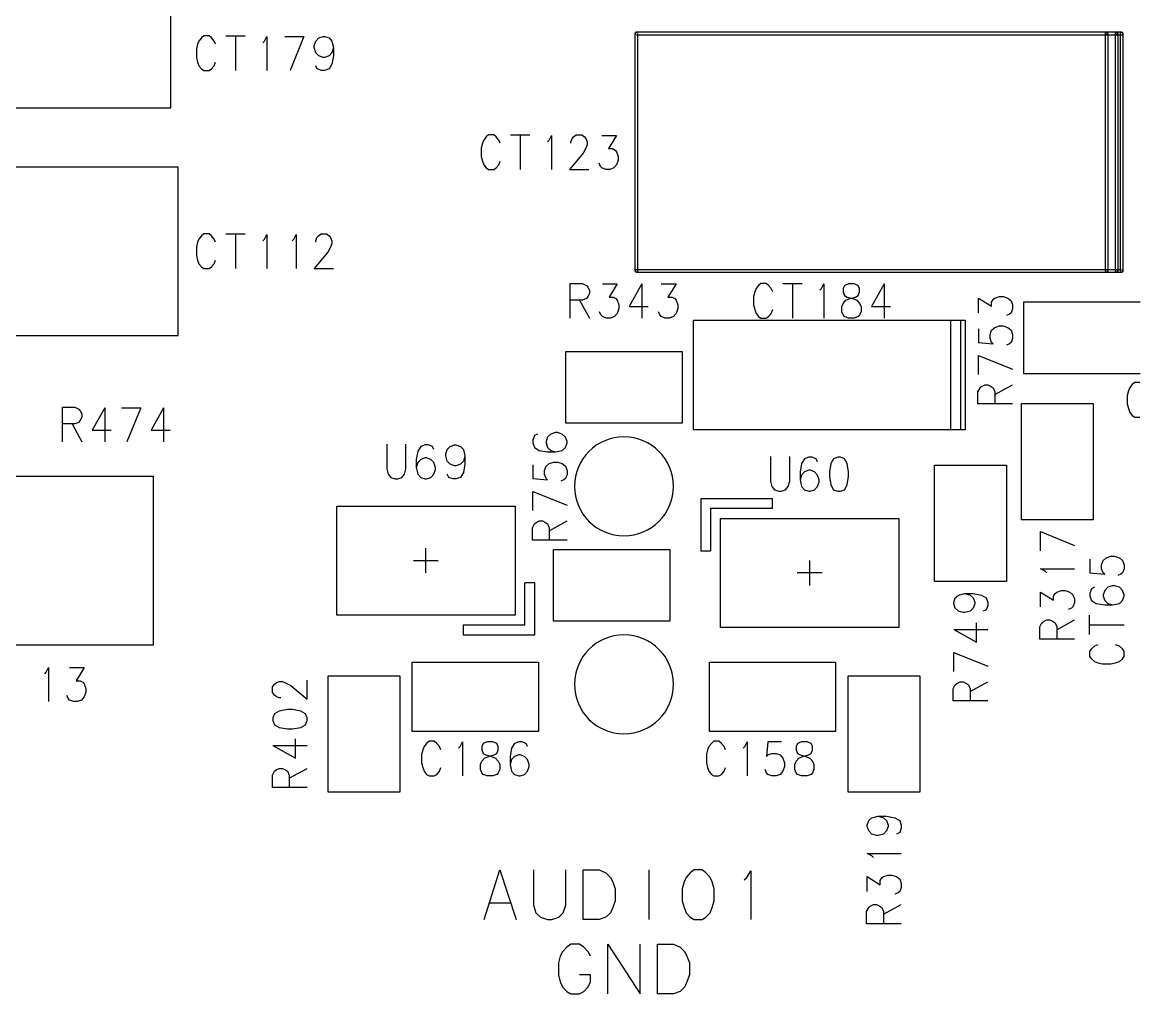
# Model space of a CAD drawing. Extents: x 295 to 953, y 10 to 290.
# Drawn here: x 628.98 to 666.15, y 96.14 to 128.52 of the extents above; entities that cross this region are included whole.
import ezdxf

# ---------------------------------------------------------------- set-up
doc = ezdxf.new("R2010")
doc.units = 0
doc.header["$LTSCALE"] = 5
doc.header["$MEASUREMENT"] = 0
doc.layers.add('13_C-SILK_GBR', color=7, linetype='CONTINUOUS')

msp = doc.modelspace()

# ---------------------------------------------------------------- linework, layer by layer
at = {"layer": '13_C-SILK_GBR'}
for p, q in [((633.93, 125.673), (633.93, 129.303)), ((634.866, 127.89), (634.821, 127.785)), ((634.948, 127.996), (634.866, 127.89)), ((635.031, 128.065), (634.948, 127.996)), ((635.204, 128.065), (635.031, 128.065)), ((635.286, 127.996), (635.204, 128.065)), ((635.375, 127.89), (635.286, 127.996)), ((635.42, 127.785), (635.375, 127.89)), ((635.765, 128.065), (636.402, 128.065)), ((636.083, 128.065), (636.083, 126.91)), ((636.994, 127.837), (637.045, 127.89)), ((637.045, 127.89), (637.123, 128.047)), ((637.123, 128.047), (637.123, 126.91)), ((637.728, 128.047), (638.365, 128.047)), ((638.365, 128.047), (637.907, 126.91)), ((638.71, 127.732), (638.755, 127.89)), ((638.755, 127.89), (638.857, 127.996)), ((638.857, 127.996), (639.004, 128.047)), ((639.004, 128.047), (639.048, 128.047)), ((639.048, 128.047), (639.2, 127.996)), ((639.2, 127.996), (639.296, 127.89)), ((639.296, 127.89), (639.347, 127.681)), ((649.399, 128.164), (649.424, 128.189)), ((649.424, 128.189), (649.399, 128.164)), ((649.399, 128.148), (649.399, 128.164)), ((649.399, 128.164), (649.399, 128.131)), ((649.399, 120.228), (649.399, 128.148)), ((649.399, 128.131), (649.424, 128.106)), ((649.424, 128.189), (649.457, 128.189)), ((649.44, 128.189), (649.424, 128.189)), ((665.115, 128.189), (649.44, 128.189)), ((649.44, 128.106), (665.115, 128.106)), ((649.457, 128.189), (649.481, 128.164)), ((649.481, 128.148), (649.481, 120.228)), ((665.099, 128.189), (665.074, 128.164)), ((665.074, 128.164), (665.099, 128.189)), ((665.074, 128.164), (665.074, 128.131)), ((665.074, 128.148), (665.074, 128.164)), ((665.074, 120.228), (665.074, 128.148)), ((665.074, 128.131), (665.099, 128.106)), ((665.115, 128.189), (665.099, 128.189)), ((665.099, 128.189), (665.132, 128.189)), ((665.445, 128.189), (665.115, 128.189)), ((665.115, 128.106), (665.445, 128.106)), ((665.115, 128.106), (665.132, 128.106)), ((665.156, 128.164), (665.132, 128.189)), ((665.132, 128.189), (665.156, 128.164)), ((665.132, 128.106), (665.156, 128.131)), ((665.156, 128.131), (665.156, 128.164)), ((665.156, 128.148), (665.156, 120.228)), ((665.429, 128.189), (665.404, 128.164)), ((665.404, 128.164), (665.429, 128.189)), ((665.404, 128.164), (665.404, 128.131)), ((665.404, 128.148), (665.404, 128.164)), ((665.404, 120.228), (665.404, 128.148)), ((665.404, 128.131), (665.429, 128.106)), ((665.445, 128.189), (665.429, 128.189)), ((665.429, 128.189), (665.462, 128.189)), ((665.61, 128.189), (665.445, 128.189)), ((665.445, 128.106), (665.61, 128.106)), ((665.445, 128.106), (665.462, 128.106)), ((665.462, 128.189), (665.486, 128.164)), ((665.486, 128.164), (665.462, 128.189)), ((665.462, 128.106), (665.486, 128.131)), ((665.486, 128.131), (665.486, 128.164)), ((665.486, 128.148), (665.486, 120.228)), ((665.569, 128.164), (665.594, 128.189)), ((665.569, 128.148), (665.569, 128.164)), ((665.569, 120.228), (665.569, 128.148)), ((665.594, 128.189), (665.627, 128.189)), ((665.61, 128.106), (665.627, 128.106)), ((665.651, 128.164), (665.627, 128.189)), ((665.627, 128.189), (665.651, 128.164)), ((665.627, 128.106), (665.651, 128.131)), ((665.651, 128.131), (665.651, 128.164)), ((665.651, 128.148), (665.651, 120.228)), ((634.821, 127.785), (634.783, 127.628)), ((634.783, 127.628), (634.783, 127.347)), ((638.71, 127.681), (638.71, 127.732)), ((638.755, 127.506), (638.71, 127.681)), ((638.857, 127.4), (638.755, 127.506)), ((639.296, 127.506), (639.2, 127.4)), ((639.347, 127.681), (639.296, 127.506)), ((639.347, 127.681), (639.347, 127.4)), ((634.783, 127.347), (634.821, 127.191)), ((634.821, 127.191), (634.866, 127.067)), ((635.375, 127.067), (635.42, 127.191)), ((639.004, 127.347), (638.857, 127.4)), ((639.048, 127.347), (639.004, 127.347)), ((639.2, 127.4), (639.048, 127.347)), ((639.296, 127.12), (639.2, 126.963)), ((639.347, 127.4), (639.296, 127.12)), ((634.866, 127.067), (634.948, 126.963)), ((634.948, 126.963), (635.031, 126.91)), ((635.031, 126.91), (635.204, 126.91)), ((635.204, 126.91), (635.286, 126.963)), ((635.286, 126.963), (635.375, 127.067)), ((638.806, 126.963), (638.755, 127.067)), ((638.953, 126.91), (638.806, 126.963)), ((639.048, 126.91), (638.953, 126.91)), ((639.2, 126.963), (639.048, 126.91)), ((625.35, 125.673), (633.93, 125.673)), ((644.353, 124.59), (644.309, 124.485)), ((644.436, 124.696), (644.353, 124.59)), ((644.518, 124.765), (644.436, 124.696)), ((644.691, 124.765), (644.518, 124.765)), ((644.774, 124.696), (644.691, 124.765)), ((644.863, 124.59), (644.774, 124.696)), ((644.908, 124.485), (644.863, 124.59)), ((645.252, 124.765), (645.889, 124.765)), ((645.571, 124.765), (645.571, 123.61)), ((646.482, 124.537), (646.533, 124.59)), ((646.533, 124.59), (646.61, 124.747)), ((646.61, 124.747), (646.61, 123.61)), ((647.26, 124.537), (647.305, 124.643)), ((647.26, 124.485), (647.26, 124.537)), ((647.305, 124.643), (647.35, 124.696)), ((647.35, 124.696), (647.439, 124.765)), ((647.439, 124.765), (647.623, 124.765)), ((647.623, 124.765), (647.713, 124.696)), ((647.713, 124.696), (647.757, 124.643)), ((647.757, 124.643), (647.802, 124.537)), ((647.802, 124.537), (647.802, 124.432)), ((648.287, 124.747), (648.783, 124.747)), ((648.783, 124.747), (648.509, 124.31)), ((644.309, 124.485), (644.271, 124.328)), ((644.271, 124.328), (644.271, 124.047)), ((647.668, 124.153), (647.216, 123.61)), ((647.757, 124.328), (647.668, 124.153)), ((647.802, 124.432), (647.757, 124.328)), ((648.509, 124.31), (648.65, 124.31)), ((648.65, 124.31), (648.739, 124.257)), ((648.739, 124.257), (648.783, 124.206)), ((648.783, 124.206), (648.835, 124.047)), ((644.271, 124.047), (644.309, 123.891)), ((644.309, 123.891), (644.353, 123.767)), ((644.353, 123.767), (644.436, 123.663)), ((644.774, 123.663), (644.863, 123.767)), ((644.863, 123.767), (644.908, 123.891)), ((648.242, 123.716), (648.198, 123.82)), ((648.783, 123.767), (648.694, 123.663)), ((648.835, 123.925), (648.783, 123.767)), ((648.835, 124.047), (648.835, 123.925)), ((634.178, 123.693), (625.103, 123.693)), ((634.178, 118.083), (634.178, 123.693)), ((644.436, 123.663), (644.518, 123.61)), ((644.518, 123.61), (644.691, 123.61)), ((644.691, 123.61), (644.774, 123.663)), ((647.216, 123.61), (647.853, 123.61)), ((648.287, 123.663), (648.242, 123.716)), ((648.42, 123.61), (648.287, 123.663)), ((648.561, 123.61), (648.42, 123.61)), ((648.694, 123.663), (648.561, 123.61)), ((634.821, 121.185), (634.783, 121.028)), ((634.866, 121.29), (634.821, 121.185)), ((634.948, 121.396), (634.866, 121.29)), ((635.031, 121.465), (634.948, 121.396)), ((635.204, 121.465), (635.031, 121.465)), ((635.286, 121.396), (635.204, 121.465)), ((635.375, 121.29), (635.286, 121.396)), ((635.42, 121.185), (635.375, 121.29)), ((635.765, 121.465), (636.402, 121.465)), ((636.083, 121.465), (636.083, 120.31)), ((636.994, 121.237), (637.045, 121.29)), ((637.045, 121.29), (637.123, 121.447)), ((637.123, 121.447), (637.123, 120.31)), ((637.976, 121.237), (638.027, 121.29)), ((638.027, 121.29), (638.105, 121.447)), ((638.105, 121.447), (638.105, 120.31)), ((638.755, 121.237), (638.799, 121.343)), ((638.755, 121.185), (638.755, 121.237)), ((638.799, 121.343), (638.844, 121.396)), ((638.844, 121.396), (638.933, 121.465)), ((638.933, 121.465), (639.118, 121.465)), ((639.118, 121.465), (639.207, 121.396)), ((639.207, 121.396), (639.251, 121.343)), ((639.251, 121.343), (639.296, 121.237)), ((639.296, 121.237), (639.296, 121.132)), ((634.783, 121.028), (634.783, 120.747)), ((639.162, 120.853), (638.71, 120.31)), ((639.251, 121.028), (639.162, 120.853)), ((639.296, 121.132), (639.251, 121.028)), ((634.783, 120.747), (634.821, 120.591)), ((634.821, 120.591), (634.866, 120.467)), ((634.866, 120.467), (634.948, 120.363)), ((635.286, 120.363), (635.375, 120.467)), ((635.375, 120.467), (635.42, 120.591)), ((634.948, 120.363), (635.031, 120.31)), ((635.031, 120.31), (635.204, 120.31)), ((635.204, 120.31), (635.286, 120.363)), ((638.71, 120.31), (639.347, 120.31)), ((649.424, 120.269), (649.399, 120.244)), ((649.399, 120.244), (649.399, 120.211)), ((649.399, 120.211), (649.424, 120.186)), ((649.424, 120.186), (649.399, 120.211)), ((649.44, 120.269), (649.424, 120.269)), ((649.457, 120.186), (649.424, 120.186)), ((665.115, 120.269), (649.44, 120.269)), ((649.44, 120.186), (665.115, 120.186)), ((649.481, 120.211), (649.457, 120.186)), ((649.481, 120.228), (649.481, 120.211)), ((665.099, 120.269), (665.074, 120.244)), ((665.074, 120.244), (665.074, 120.211)), ((665.074, 120.211), (665.099, 120.186)), ((665.099, 120.186), (665.074, 120.211)), ((665.115, 120.269), (665.099, 120.269)), ((665.132, 120.186), (665.099, 120.186)), ((665.445, 120.269), (665.115, 120.269)), ((665.115, 120.186), (665.445, 120.186)), ((665.115, 120.186), (665.132, 120.186)), ((665.156, 120.244), (665.132, 120.269)), ((665.132, 120.186), (665.156, 120.211)), ((665.156, 120.211), (665.132, 120.186)), ((665.156, 120.211), (665.156, 120.244)), ((665.156, 120.228), (665.156, 120.211)), ((665.429, 120.269), (665.404, 120.244)), ((665.404, 120.244), (665.404, 120.211)), ((665.404, 120.211), (665.429, 120.186)), ((665.429, 120.186), (665.404, 120.211)), ((665.445, 120.269), (665.429, 120.269)), ((665.462, 120.186), (665.429, 120.186)), ((665.61, 120.269), (665.445, 120.269)), ((665.445, 120.186), (665.61, 120.186)), ((665.445, 120.186), (665.462, 120.186)), ((665.486, 120.244), (665.462, 120.269)), ((665.462, 120.186), (665.486, 120.211)), ((665.486, 120.211), (665.462, 120.186)), ((665.486, 120.211), (665.486, 120.244)), ((665.486, 120.228), (665.486, 120.211)), ((665.594, 120.186), (665.569, 120.211)), ((665.627, 120.186), (665.594, 120.186)), ((665.61, 120.186), (665.627, 120.186)), ((665.651, 120.244), (665.627, 120.269)), ((665.651, 120.211), (665.627, 120.186)), ((665.627, 120.186), (665.651, 120.211)), ((665.651, 120.211), (665.651, 120.244)), ((665.651, 120.228), (665.651, 120.211)), ((647.236, 118.66), (647.236, 119.815)), ((647.236, 119.815), (647.645, 119.815)), ((647.645, 119.815), (647.779, 119.746)), ((647.779, 119.746), (647.823, 119.693)), ((647.823, 119.693), (647.874, 119.587)), ((648.307, 119.797), (648.805, 119.797)), ((648.805, 119.797), (648.531, 119.36)), ((649.62, 119.797), (649.199, 119.044)), ((649.62, 119.797), (649.62, 118.66)), ((650.27, 119.797), (650.768, 119.797)), ((650.768, 119.797), (650.494, 119.36)), ((653.511, 119.746), (653.428, 119.64)), ((653.593, 119.815), (653.511, 119.746)), ((653.766, 119.815), (653.593, 119.815)), ((653.849, 119.746), (653.766, 119.815)), ((653.938, 119.64), (653.849, 119.746)), ((654.327, 119.815), (654.964, 119.815)), ((654.646, 119.815), (654.646, 118.66)), ((655.608, 119.64), (655.685, 119.797)), ((655.685, 119.797), (655.685, 118.66)), ((656.38, 119.746), (656.335, 119.64)), ((656.514, 119.797), (656.38, 119.746)), ((656.698, 119.797), (656.514, 119.797)), ((656.832, 119.746), (656.698, 119.797)), ((656.877, 119.64), (656.832, 119.746)), ((657.693, 119.797), (657.273, 119.044)), ((657.693, 119.797), (657.693, 118.66)), ((647.779, 119.307), (647.645, 119.256)), ((647.823, 119.378), (647.779, 119.307)), ((647.874, 119.482), (647.823, 119.378)), ((647.874, 119.587), (647.874, 119.482)), ((648.531, 119.36), (648.671, 119.36)), ((648.671, 119.36), (648.76, 119.307)), ((648.76, 119.307), (648.805, 119.256)), ((650.494, 119.36), (650.635, 119.36)), ((650.635, 119.36), (650.724, 119.307)), ((650.724, 119.307), (650.768, 119.256)), ((653.384, 119.535), (653.346, 119.378)), ((653.346, 119.378), (653.346, 119.097)), ((653.428, 119.64), (653.384, 119.535)), ((653.983, 119.535), (653.938, 119.64)), ((655.557, 119.587), (655.608, 119.64)), ((656.335, 119.64), (656.335, 119.535)), ((656.335, 119.535), (656.38, 119.412)), ((656.38, 119.412), (656.469, 119.36)), ((656.425, 119.256), (656.558, 119.307)), ((656.469, 119.36), (656.654, 119.307)), ((656.558, 119.307), (656.743, 119.36)), ((656.654, 119.307), (656.788, 119.256)), ((656.743, 119.36), (656.832, 119.412)), ((656.832, 119.412), (656.877, 119.535)), ((656.877, 119.535), (656.877, 119.64)), ((660.843, 118.83), (660.843, 119.328)), ((660.843, 119.328), (661.28, 119.054)), ((661.333, 119.284), (661.384, 119.328)), ((661.384, 119.328), (661.543, 119.379)), ((661.543, 119.379), (661.665, 119.379)), ((661.665, 119.379), (661.823, 119.328)), ((661.823, 119.328), (661.927, 119.239)), ((647.645, 119.256), (647.236, 119.256)), ((647.549, 119.256), (647.874, 118.66)), ((648.805, 119.256), (648.856, 119.097)), ((648.856, 118.975), (648.805, 118.817)), ((648.856, 119.097), (648.856, 118.975)), ((649.199, 119.044), (649.838, 119.044)), ((650.768, 119.256), (650.819, 119.097)), ((650.819, 118.975), (650.768, 118.817)), ((650.819, 119.097), (650.819, 118.975)), ((653.346, 119.097), (653.384, 118.941)), ((653.384, 118.941), (653.428, 118.817)), ((653.938, 118.817), (653.983, 118.941)), ((656.291, 119.044), (656.335, 119.15)), ((656.291, 118.87), (656.291, 119.044)), ((656.335, 119.15), (656.425, 119.256)), ((656.788, 119.256), (656.877, 119.15)), ((656.877, 119.15), (656.928, 119.044)), ((656.928, 119.044), (656.928, 118.87)), ((657.273, 119.044), (657.91, 119.044)), ((661.28, 119.195), (661.333, 119.284)), ((661.28, 119.054), (661.28, 119.195)), ((661.927, 119.239), (661.98, 119.106)), ((661.98, 118.964), (661.927, 118.83)), ((661.98, 119.106), (661.98, 118.964)), ((662.351, 116.804), (662.351, 119.196)), ((662.351, 119.196), (666.229, 119.196)), ((648.262, 118.766), (648.217, 118.87)), ((648.307, 118.713), (648.262, 118.766)), ((648.44, 118.66), (648.307, 118.713)), ((648.582, 118.66), (648.44, 118.66)), ((648.716, 118.713), (648.582, 118.66)), ((648.805, 118.817), (648.716, 118.713)), ((650.225, 118.766), (650.181, 118.87)), ((650.27, 118.713), (650.225, 118.766)), ((650.404, 118.66), (650.27, 118.713)), ((650.546, 118.66), (650.404, 118.66)), ((650.679, 118.713), (650.546, 118.66)), ((650.768, 118.817), (650.679, 118.713)), ((659.918, 118.578), (651.338, 118.578)), ((651.338, 118.578), (651.338, 114.948)), ((653.428, 118.817), (653.511, 118.713)), ((653.511, 118.713), (653.593, 118.66)), ((653.593, 118.66), (653.766, 118.66)), ((653.766, 118.66), (653.849, 118.713)), ((653.849, 118.713), (653.938, 118.817)), ((656.335, 118.766), (656.291, 118.87)), ((656.38, 118.713), (656.335, 118.766)), ((656.514, 118.66), (656.38, 118.713)), ((656.698, 118.66), (656.514, 118.66)), ((656.832, 118.713), (656.698, 118.66)), ((656.877, 118.766), (656.832, 118.713)), ((656.928, 118.87), (656.877, 118.766)), ((660.248, 118.578), (659.918, 118.578)), ((659.918, 114.948), (659.918, 118.578)), ((660.413, 118.578), (660.248, 118.578)), ((660.248, 114.948), (660.248, 118.578)), ((660.413, 114.948), (660.413, 118.578)), ((661.874, 118.785), (661.771, 118.741)), ((661.927, 118.83), (661.874, 118.785)), ((660.843, 118.302), (660.843, 117.848)), ((661.228, 118.117), (661.28, 118.257)), ((661.28, 118.257), (661.384, 118.347)), ((661.384, 118.347), (661.543, 118.398)), ((661.543, 118.398), (661.665, 118.398)), ((661.665, 118.398), (661.823, 118.347)), ((661.823, 118.347), (661.927, 118.257)), ((661.927, 118.257), (661.98, 118.117)), ((625.103, 118.083), (634.178, 118.083)), ((660.843, 117.848), (661.333, 117.804)), ((661.228, 117.982), (661.228, 118.117)), ((661.28, 117.848), (661.228, 117.982)), ((661.333, 117.804), (661.28, 117.848)), ((661.927, 117.848), (661.874, 117.804)), ((661.98, 117.982), (661.927, 117.848)), ((661.98, 118.117), (661.98, 117.982)), ((647.089, 115.154), (647.089, 117.546)), ((647.089, 117.546), (650.966, 117.546)), ((650.966, 117.546), (650.966, 115.154)), ((661.874, 117.804), (661.771, 117.759)), ((660.843, 116.777), (660.843, 117.416)), ((660.843, 117.416), (661.98, 116.956)), ((666.229, 116.804), (662.351, 116.804)), ((660.825, 116.205), (660.894, 116.338)), ((660.894, 116.338), (660.947, 116.383)), ((660.947, 116.383), (661.053, 116.434)), ((661.053, 116.434), (661.158, 116.434)), ((661.158, 116.434), (661.262, 116.383)), ((661.262, 116.383), (661.333, 116.338)), ((661.333, 116.338), (661.384, 116.205)), ((661.384, 116.109), (661.98, 116.434)), ((665.881, 116.34), (665.836, 116.235)), ((665.965, 116.446), (665.881, 116.34)), ((666.047, 116.515), (665.965, 116.446)), ((666.219, 116.515), (666.047, 116.515)), ((660.825, 115.796), (660.825, 116.205)), ((661.384, 116.205), (661.384, 115.796)), ((665.836, 116.235), (665.798, 116.078)), ((665.798, 116.078), (665.798, 115.797)), ((630.323, 114.535), (630.323, 115.69)), ((630.323, 115.69), (630.732, 115.69)), ((630.732, 115.69), (630.866, 115.621)), ((630.866, 115.621), (630.911, 115.568)), ((631.726, 115.672), (631.305, 114.919)), ((631.726, 115.672), (631.726, 114.535)), ((632.287, 115.672), (632.925, 115.672)), ((632.925, 115.672), (632.465, 114.535)), ((633.689, 115.672), (633.268, 114.919)), ((633.689, 115.672), (633.689, 114.535)), ((661.98, 115.796), (660.825, 115.796)), ((662.269, 115.814), (664.661, 115.814)), ((662.269, 111.936), (662.269, 115.814)), ((664.661, 115.814), (664.661, 111.936)), ((665.798, 115.797), (665.836, 115.641)), ((665.836, 115.641), (665.881, 115.517)), ((630.911, 115.253), (630.866, 115.182)), ((630.911, 115.568), (630.962, 115.462)), ((630.962, 115.357), (630.911, 115.253)), ((630.962, 115.462), (630.962, 115.357)), ((665.881, 115.517), (665.965, 115.413)), ((665.965, 115.413), (666.047, 115.36)), ((666.047, 115.36), (666.219, 115.36)), ((630.732, 115.131), (630.323, 115.131)), ((630.637, 115.131), (630.962, 114.535)), ((630.866, 115.182), (630.732, 115.131)), ((631.305, 114.919), (631.943, 114.919)), ((633.268, 114.919), (633.907, 114.919)), ((650.966, 115.154), (647.089, 115.154)), ((651.338, 114.948), (659.918, 114.948)), ((659.918, 114.948), (660.248, 114.948)), ((660.248, 114.948), (660.413, 114.948)), ((646.044, 114.74), (645.993, 114.593)), ((645.993, 114.593), (645.993, 114.497)), ((645.993, 114.497), (646.044, 114.35)), ((646.15, 114.791), (646.044, 114.74)), ((646.483, 114.688), (646.43, 114.542)), ((646.43, 114.542), (646.43, 114.497)), ((646.43, 114.497), (646.483, 114.35)), ((646.587, 114.791), (646.483, 114.688)), ((646.746, 114.842), (646.587, 114.791)), ((646.815, 114.842), (646.746, 114.842)), ((646.973, 114.791), (646.815, 114.842)), ((647.077, 114.688), (646.973, 114.791)), ((647.13, 114.542), (647.077, 114.688)), ((647.077, 114.35), (647.13, 114.497)), ((647.13, 114.497), (647.13, 114.542)), ((641.127, 114.453), (641.127, 113.631)), ((641.764, 113.631), (641.764, 114.453)), ((642.154, 114.225), (642.109, 113.944)), ((642.256, 114.383), (642.154, 114.225)), ((642.403, 114.434), (642.256, 114.383)), ((642.499, 114.434), (642.403, 114.434)), ((642.644, 114.383), (642.499, 114.434)), ((642.695, 114.278), (642.644, 114.383)), ((643.091, 114.119), (643.135, 114.278)), ((643.091, 114.068), (643.091, 114.119)), ((643.135, 114.278), (643.238, 114.383)), ((643.238, 114.383), (643.385, 114.434)), ((643.385, 114.434), (643.429, 114.434)), ((643.429, 114.434), (643.581, 114.383)), ((643.581, 114.383), (643.677, 114.278)), ((643.677, 114.278), (643.728, 114.068)), ((646.044, 114.35), (646.203, 114.248)), ((646.203, 114.248), (646.483, 114.203)), ((646.483, 114.35), (646.587, 114.248)), ((646.483, 114.203), (646.746, 114.203)), ((646.587, 114.248), (646.746, 114.203)), ((646.746, 114.203), (646.973, 114.248)), ((646.973, 114.248), (647.077, 114.35)), ((642.109, 113.944), (642.109, 113.682)), ((642.154, 113.84), (642.109, 113.682)), ((642.256, 113.944), (642.154, 113.84)), ((642.403, 113.997), (642.256, 113.944)), ((642.447, 113.997), (642.403, 113.997)), ((642.594, 113.944), (642.447, 113.997)), ((642.695, 113.84), (642.594, 113.944)), ((642.746, 113.682), (642.695, 113.84)), ((643.135, 113.893), (643.091, 114.068)), ((643.238, 113.788), (643.135, 113.893)), ((643.385, 113.735), (643.238, 113.788)), ((643.429, 113.735), (643.385, 113.735)), ((643.581, 113.788), (643.429, 113.735)), ((643.677, 113.893), (643.581, 113.788)), ((643.728, 114.068), (643.677, 113.893)), ((643.728, 113.788), (643.677, 113.507)), ((643.728, 114.068), (643.728, 113.788)), ((645.993, 113.764), (645.993, 113.311)), ((646.43, 113.72), (646.534, 113.809)), ((646.534, 113.809), (646.693, 113.86)), ((646.693, 113.86), (646.815, 113.86)), ((646.815, 113.86), (646.973, 113.809)), ((646.973, 113.809), (647.077, 113.72)), ((653.915, 114.04), (653.915, 113.218)), ((654.552, 113.218), (654.552, 114.04)), ((654.941, 113.812), (654.897, 113.532)), ((655.043, 113.971), (654.941, 113.812)), ((655.19, 114.022), (655.043, 113.971)), ((655.286, 114.022), (655.19, 114.022)), ((655.431, 113.971), (655.286, 114.022)), ((655.482, 113.865), (655.431, 113.971)), ((655.923, 113.812), (655.878, 113.532)), ((656.012, 113.971), (655.923, 113.812)), ((656.152, 114.022), (656.012, 113.971)), ((656.241, 114.022), (656.152, 114.022)), ((656.375, 113.971), (656.241, 114.022)), ((656.464, 113.812), (656.375, 113.971)), ((656.515, 113.532), (656.464, 113.812)), ((659.381, 113.751), (661.774, 113.751)), ((659.381, 109.874), (659.381, 113.751)), ((661.774, 113.751), (661.774, 109.874)), ((633.353, 113.38), (624.278, 113.38)), ((633.353, 107.77), (633.353, 113.38)), ((641.127, 113.631), (641.172, 113.454)), ((641.172, 113.454), (641.261, 113.35)), ((641.624, 113.35), (641.713, 113.454)), ((641.713, 113.454), (641.764, 113.631)), ((642.109, 113.682), (642.154, 113.454)), ((642.154, 113.454), (642.256, 113.35)), ((642.594, 113.35), (642.695, 113.454)), ((642.695, 113.454), (642.746, 113.613)), ((642.746, 113.613), (642.746, 113.682)), ((643.187, 113.35), (643.135, 113.454)), ((643.677, 113.507), (643.581, 113.35)), ((646.378, 113.58), (646.43, 113.72)), ((646.378, 113.444), (646.378, 113.58)), ((646.43, 113.311), (646.378, 113.444)), ((647.077, 113.72), (647.13, 113.58)), ((647.13, 113.444), (647.077, 113.311)), ((647.13, 113.58), (647.13, 113.444)), ((654.897, 113.532), (654.897, 113.269)), ((654.941, 113.428), (654.897, 113.269)), ((655.043, 113.532), (654.941, 113.428)), ((655.19, 113.585), (655.043, 113.532)), ((655.235, 113.585), (655.19, 113.585)), ((655.382, 113.532), (655.235, 113.585)), ((655.482, 113.428), (655.382, 113.532)), ((655.534, 113.269), (655.482, 113.428)), ((655.878, 113.532), (655.878, 113.375)), ((655.878, 113.375), (655.923, 113.095)), ((656.464, 113.095), (656.515, 113.375)), ((656.515, 113.375), (656.515, 113.532)), ((641.261, 113.35), (641.401, 113.298)), ((641.401, 113.298), (641.49, 113.298)), ((641.49, 113.298), (641.624, 113.35)), ((642.256, 113.35), (642.403, 113.298)), ((642.403, 113.298), (642.447, 113.298)), ((642.447, 113.298), (642.594, 113.35)), ((643.333, 113.298), (643.187, 113.35)), ((643.429, 113.298), (643.333, 113.298)), ((643.581, 113.35), (643.429, 113.298)), ((645.993, 113.311), (646.483, 113.266)), ((646.483, 113.266), (646.43, 113.311)), ((647.024, 113.266), (646.921, 113.222)), ((647.077, 113.311), (647.024, 113.266)), ((653.915, 113.218), (653.959, 113.042)), ((653.959, 113.042), (654.049, 112.938)), ((654.412, 112.938), (654.501, 113.042)), ((654.501, 113.042), (654.552, 113.218)), ((654.897, 113.269), (654.941, 113.042)), ((654.941, 113.042), (655.043, 112.938)), ((655.382, 112.938), (655.482, 113.042)), ((655.482, 113.042), (655.534, 113.2)), ((655.534, 113.2), (655.534, 113.269)), ((655.923, 113.095), (656.012, 112.938)), ((656.375, 112.938), (656.464, 113.095)), ((645.993, 112.24), (645.993, 112.878)), ((645.993, 112.878), (647.13, 112.418)), ((653.978, 112.638), (651.585, 112.638)), ((651.585, 112.638), (651.585, 110.905)), ((653.978, 112.308), (653.978, 112.638)), ((654.049, 112.938), (654.189, 112.885)), ((654.189, 112.885), (654.278, 112.885)), ((654.278, 112.885), (654.412, 112.938)), ((655.043, 112.938), (655.19, 112.885)), ((655.19, 112.885), (655.235, 112.885)), ((655.235, 112.885), (655.382, 112.938)), ((656.012, 112.938), (656.152, 112.885)), ((656.152, 112.885), (656.241, 112.885)), ((656.241, 112.885), (656.375, 112.938)), ((639.458, 108.76), (639.458, 112.39)), ((639.458, 112.39), (645.398, 112.39)), ((645.398, 112.39), (645.398, 108.76)), ((653.978, 112.308), (651.915, 112.308)), ((651.915, 112.308), (651.915, 110.905)), ((646.097, 111.846), (646.203, 111.897)), ((646.203, 111.897), (646.308, 111.897)), ((646.308, 111.897), (646.412, 111.846)), ((646.534, 111.572), (647.13, 111.897)), ((652.245, 111.978), (658.185, 111.978)), ((652.245, 108.348), (652.245, 111.978)), ((658.185, 111.978), (658.185, 108.348)), ((664.661, 111.936), (662.269, 111.936)), ((645.975, 111.667), (646.044, 111.801)), ((645.975, 111.258), (645.975, 111.667)), ((646.044, 111.801), (646.097, 111.846)), ((646.412, 111.846), (646.483, 111.801)), ((646.483, 111.801), (646.534, 111.667)), ((646.534, 111.667), (646.534, 111.258)), ((662.906, 110.903), (662.906, 111.542)), ((662.906, 111.542), (664.043, 111.082)), ((647.13, 111.258), (645.975, 111.258)), ((642.428, 110.163), (642.428, 110.988)), ((646.676, 108.554), (646.676, 110.946)), ((646.676, 110.946), (650.554, 110.946)), ((650.554, 110.946), (650.554, 108.554)), ((651.585, 110.905), (651.915, 110.905)), ((642.015, 110.575), (642.84, 110.575)), ((655.215, 110.575), (655.215, 109.75)), ((664.556, 110.621), (664.556, 110.167)), ((664.94, 110.436), (664.993, 110.577)), ((664.94, 110.301), (664.94, 110.436)), ((664.993, 110.577), (665.097, 110.666)), ((665.097, 110.666), (665.255, 110.717)), ((665.255, 110.717), (665.377, 110.717)), ((665.377, 110.717), (665.536, 110.666)), ((665.536, 110.666), (665.64, 110.577)), ((665.64, 110.577), (665.693, 110.436)), ((665.693, 110.436), (665.693, 110.301)), ((655.628, 110.163), (654.803, 110.163)), ((663.062, 110.222), (662.906, 110.298)), ((662.906, 110.298), (664.043, 110.298)), ((663.115, 110.171), (663.062, 110.222)), ((664.556, 110.167), (665.046, 110.123)), ((664.993, 110.167), (664.94, 110.301)), ((665.046, 110.123), (664.993, 110.167)), ((665.587, 110.123), (665.483, 110.078)), ((665.64, 110.167), (665.587, 110.123)), ((665.693, 110.301), (665.64, 110.167)), ((646.058, 109.833), (645.728, 109.833)), ((645.728, 108.43), (645.728, 109.833)), ((646.058, 108.1), (646.058, 109.833)), ((661.774, 109.874), (659.381, 109.874)), ((664.712, 109.684), (664.607, 109.633)), ((665.15, 109.684), (665.046, 109.582)), ((665.308, 109.735), (665.15, 109.684)), ((665.377, 109.735), (665.308, 109.735)), ((665.536, 109.684), (665.377, 109.735)), ((665.64, 109.582), (665.536, 109.684)), ((660.018, 109.179), (660.069, 109.333)), ((660.069, 109.333), (660.175, 109.428)), ((660.175, 109.428), (660.385, 109.479)), ((660.385, 109.479), (660.559, 109.428)), ((660.385, 109.479), (660.665, 109.479)), ((660.559, 109.428), (660.665, 109.333)), ((660.665, 109.479), (660.946, 109.428)), ((660.665, 109.333), (660.718, 109.179)), ((660.946, 109.428), (661.102, 109.333)), ((661.102, 109.333), (661.155, 109.179)), ((662.906, 109.029), (662.906, 109.527)), ((662.906, 109.527), (663.343, 109.253)), ((663.343, 109.394), (663.396, 109.483)), ((663.343, 109.253), (663.343, 109.394)), ((663.396, 109.483), (663.447, 109.527)), ((663.447, 109.527), (663.605, 109.578)), ((663.605, 109.578), (663.727, 109.578)), ((663.727, 109.578), (663.886, 109.527)), ((663.886, 109.527), (663.99, 109.438)), ((663.99, 109.438), (664.043, 109.305)), ((664.043, 109.305), (664.043, 109.163)), ((664.607, 109.633), (664.556, 109.486)), ((664.556, 109.486), (664.556, 109.39)), ((664.556, 109.39), (664.607, 109.243)), ((665.046, 109.582), (664.993, 109.435)), ((664.993, 109.435), (664.993, 109.39)), ((664.993, 109.39), (665.046, 109.243)), ((665.693, 109.435), (665.64, 109.582)), ((665.64, 109.243), (665.693, 109.39)), ((665.693, 109.39), (665.693, 109.435)), ((660.018, 109.135), (660.018, 109.179)), ((660.069, 108.988), (660.018, 109.135)), ((660.175, 108.885), (660.069, 108.988)), ((660.665, 108.988), (660.559, 108.885)), ((660.718, 109.135), (660.665, 108.988)), ((660.718, 109.179), (660.718, 109.135)), ((661.102, 108.937), (660.998, 108.885)), ((661.155, 109.083), (661.102, 108.937)), ((661.155, 109.179), (661.155, 109.083)), ((663.937, 108.984), (663.833, 108.94)), ((663.99, 109.029), (663.937, 108.984)), ((664.043, 109.163), (663.99, 109.029)), ((664.607, 109.243), (664.765, 109.141)), ((664.765, 109.141), (665.046, 109.097)), ((665.046, 109.243), (665.15, 109.141)), ((665.046, 109.097), (665.308, 109.097)), ((665.15, 109.141), (665.308, 109.097)), ((665.308, 109.097), (665.536, 109.141)), ((665.536, 109.141), (665.64, 109.243)), ((645.398, 108.76), (639.458, 108.76)), ((650.554, 108.554), (646.676, 108.554)), ((660.333, 108.841), (660.175, 108.885)), ((660.385, 108.841), (660.333, 108.841)), ((660.559, 108.885), (660.385, 108.841)), ((662.957, 108.501), (663.01, 108.546)), ((663.01, 108.546), (663.115, 108.597)), ((663.115, 108.597), (663.221, 108.597)), ((663.221, 108.597), (663.325, 108.546)), ((663.325, 108.546), (663.396, 108.501)), ((663.447, 108.272), (664.043, 108.597)), ((664.538, 108.115), (664.538, 108.753)), ((643.665, 108.43), (643.665, 108.1)), ((643.665, 108.43), (645.728, 108.43)), ((658.185, 108.348), (652.245, 108.348)), ((660.018, 108.28), (660.771, 107.859)), ((660.018, 108.28), (661.155, 108.28)), ((660.771, 107.859), (660.771, 108.498)), ((662.888, 108.367), (662.957, 108.501)), ((662.888, 107.958), (662.888, 108.367)), ((663.396, 108.501), (663.447, 108.367)), ((663.447, 108.367), (663.447, 107.958)), ((664.538, 108.433), (665.693, 108.433)), ((643.665, 108.1), (646.058, 108.1)), ((664.043, 107.958), (662.888, 107.958)), ((624.278, 107.77), (633.353, 107.77)), ((660.018, 106.877), (660.018, 107.516)), ((660.018, 107.516), (661.155, 107.056)), ((664.607, 107.638), (664.538, 107.554)), ((664.538, 107.554), (664.538, 107.382)), ((664.712, 107.727), (664.607, 107.638)), ((664.818, 107.772), (664.712, 107.727)), ((665.536, 107.727), (665.412, 107.772)), ((665.64, 107.638), (665.536, 107.727)), ((665.693, 107.554), (665.64, 107.638)), ((665.693, 107.382), (665.693, 107.554)), ((641.974, 104.883), (641.974, 107.193)), ((641.974, 107.193), (646.181, 107.193)), ((646.181, 107.193), (646.181, 104.883)), ((651.874, 104.883), (651.874, 107.193)), ((651.874, 107.193), (656.081, 107.193)), ((656.081, 107.193), (656.081, 104.883)), ((664.538, 107.382), (664.607, 107.3)), ((664.607, 107.3), (664.712, 107.216)), ((664.712, 107.216), (664.818, 107.171)), ((664.818, 107.171), (664.975, 107.133)), ((664.975, 107.133), (665.255, 107.133)), ((665.255, 107.133), (665.412, 107.171)), ((665.412, 107.171), (665.536, 107.216)), ((665.536, 107.216), (665.64, 107.3)), ((665.64, 107.3), (665.693, 107.382)), ((629.726, 106.8), (629.777, 106.853)), ((629.777, 106.853), (629.855, 107.009)), ((629.855, 107.009), (629.855, 105.873)), ((630.549, 107.009), (631.046, 107.009)), ((631.046, 107.009), (630.772, 106.572)), ((639.169, 102.861), (639.169, 106.739)), ((639.169, 106.739), (641.561, 106.739)), ((641.561, 106.739), (641.561, 102.861)), ((656.494, 102.861), (656.494, 106.739)), ((656.494, 106.739), (658.886, 106.739)), ((658.886, 106.739), (658.886, 102.861)), ((630.772, 106.572), (630.912, 106.572)), ((630.912, 106.572), (631.001, 106.519)), ((631.001, 106.519), (631.046, 106.468)), ((631.046, 106.468), (631.097, 106.31)), ((631.097, 106.31), (631.097, 106.188)), ((637.313, 106.363), (637.382, 106.452)), ((637.313, 106.176), (637.313, 106.363)), ((637.382, 106.452), (637.435, 106.496)), ((637.435, 106.496), (637.54, 106.541)), ((637.54, 106.541), (637.646, 106.541)), ((637.646, 106.541), (637.75, 106.496)), ((637.75, 106.496), (637.925, 106.407)), ((637.925, 106.407), (638.468, 105.953)), ((638.468, 105.953), (638.468, 106.592)), ((660, 106.305), (660.069, 106.438)), ((660, 105.896), (660, 106.305)), ((660.069, 106.438), (660.122, 106.483)), ((660.122, 106.483), (660.228, 106.534)), ((660.228, 106.534), (660.333, 106.534)), ((660.333, 106.534), (660.437, 106.483)), ((660.437, 106.483), (660.508, 106.438)), ((660.508, 106.438), (660.559, 106.305)), ((660.559, 106.209), (661.155, 106.534)), ((660.559, 106.305), (660.559, 105.896)), ((630.505, 105.978), (630.46, 106.082)), ((630.549, 105.925), (630.505, 105.978)), ((631.046, 106.029), (630.957, 105.925)), ((631.097, 106.188), (631.046, 106.029)), ((637.382, 106.087), (637.313, 106.176)), ((637.435, 106.042), (637.382, 106.087)), ((637.54, 105.998), (637.435, 106.042)), ((637.593, 105.998), (637.54, 105.998)), ((630.683, 105.873), (630.549, 105.925)), ((630.823, 105.873), (630.683, 105.873)), ((630.957, 105.925), (630.823, 105.873)), ((637.54, 105.559), (637.382, 105.47)), ((637.821, 105.61), (637.54, 105.559)), ((637.978, 105.61), (637.821, 105.61)), ((638.258, 105.559), (637.978, 105.61)), ((638.415, 105.47), (638.258, 105.559)), ((661.155, 105.896), (660, 105.896)), ((637.382, 105.47), (637.331, 105.336)), ((637.331, 105.336), (637.331, 105.246)), ((637.331, 105.246), (637.382, 105.105)), ((638.468, 105.336), (638.415, 105.47)), ((638.415, 105.105), (638.468, 105.246)), ((638.468, 105.246), (638.468, 105.336)), ((637.382, 105.105), (637.54, 105.016)), ((637.54, 105.016), (637.821, 104.972)), ((637.821, 104.972), (637.978, 104.972)), ((637.978, 104.972), (638.258, 105.016)), ((638.258, 105.016), (638.415, 105.105)), ((646.181, 104.883), (641.974, 104.883)), ((656.081, 104.883), (651.874, 104.883)), ((638.083, 103.99), (638.083, 104.628)), ((642.452, 104.483), (642.368, 104.378)), ((642.535, 104.553), (642.452, 104.483)), ((642.706, 104.553), (642.535, 104.553)), ((642.791, 104.483), (642.706, 104.553)), ((642.88, 104.378), (642.791, 104.483)), ((643.568, 104.378), (643.644, 104.534)), ((643.644, 104.534), (643.644, 103.398)), ((644.338, 104.483), (644.294, 104.378)), ((644.472, 104.534), (644.338, 104.483)), ((644.658, 104.534), (644.472, 104.534)), ((644.792, 104.483), (644.658, 104.534)), ((644.837, 104.378), (644.792, 104.483)), ((645.378, 104.483), (645.275, 104.325)), ((645.525, 104.534), (645.378, 104.483)), ((645.62, 104.534), (645.525, 104.534)), ((645.767, 104.483), (645.62, 104.534)), ((645.818, 104.378), (645.767, 104.483)), ((651.94, 104.483), (651.856, 104.378)), ((652.022, 104.553), (651.94, 104.483)), ((652.194, 104.553), (652.022, 104.553)), ((652.278, 104.483), (652.194, 104.553)), ((652.367, 104.378), (652.278, 104.483)), ((653.055, 104.378), (653.131, 104.534)), ((653.131, 104.534), (653.131, 103.398)), ((653.826, 104.534), (653.781, 104.044)), ((654.28, 104.534), (653.826, 104.534)), ((654.808, 104.483), (654.763, 104.378)), ((654.941, 104.534), (654.808, 104.483)), ((655.128, 104.534), (654.941, 104.534)), ((655.261, 104.483), (655.128, 104.534)), ((655.306, 104.378), (655.261, 104.483)), ((637.331, 104.411), (638.083, 103.99)), ((637.331, 104.411), (638.468, 104.411)), ((642.324, 104.272), (642.286, 104.115)), ((642.286, 104.115), (642.286, 103.835)), ((642.368, 104.378), (642.324, 104.272)), ((642.924, 104.272), (642.88, 104.378)), ((643.517, 104.325), (643.568, 104.378)), ((644.294, 104.378), (644.294, 104.272)), ((644.294, 104.272), (644.338, 104.15)), ((644.338, 104.15), (644.427, 104.097)), ((644.427, 104.097), (644.614, 104.044)), ((644.518, 104.044), (644.703, 104.097)), ((644.703, 104.097), (644.792, 104.15)), ((644.792, 104.15), (644.837, 104.272)), ((644.837, 104.272), (644.837, 104.378)), ((645.275, 104.325), (645.231, 104.044)), ((645.525, 104.097), (645.378, 104.044)), ((645.569, 104.097), (645.525, 104.097)), ((645.716, 104.044), (645.569, 104.097)), ((651.811, 104.272), (651.773, 104.115)), ((651.773, 104.115), (651.773, 103.835)), ((651.856, 104.378), (651.811, 104.272)), ((652.412, 104.272), (652.367, 104.378)), ((653.004, 104.325), (653.055, 104.378)), ((653.781, 104.044), (653.826, 104.097)), ((653.826, 104.097), (653.959, 104.15)), ((653.959, 104.15), (654.095, 104.15)), ((654.095, 104.15), (654.235, 104.097)), ((654.235, 104.097), (654.324, 103.993)), ((654.763, 104.378), (654.763, 104.272)), ((654.763, 104.272), (654.808, 104.15)), ((654.808, 104.15), (654.897, 104.097)), ((654.897, 104.097), (655.083, 104.044)), ((654.987, 104.044), (655.172, 104.097)), ((655.172, 104.097), (655.261, 104.15)), ((655.261, 104.15), (655.306, 104.272)), ((655.306, 104.272), (655.306, 104.378)), ((642.286, 103.835), (642.324, 103.678)), ((644.249, 103.782), (644.294, 103.888)), ((644.249, 103.607), (644.249, 103.782)), ((644.294, 103.888), (644.383, 103.993)), ((644.383, 103.993), (644.518, 104.044)), ((644.614, 104.044), (644.747, 103.993)), ((644.747, 103.993), (644.837, 103.888)), ((644.837, 103.888), (644.888, 103.782)), ((644.888, 103.782), (644.888, 103.607)), ((645.231, 104.044), (645.231, 103.782)), ((645.275, 103.94), (645.231, 103.782)), ((645.231, 103.782), (645.275, 103.554)), ((645.378, 104.044), (645.275, 103.94)), ((645.818, 103.94), (645.716, 104.044)), ((645.869, 103.782), (645.818, 103.94)), ((645.818, 103.554), (645.869, 103.713)), ((645.869, 103.713), (645.869, 103.782)), ((651.773, 103.835), (651.811, 103.678)), ((654.324, 103.993), (654.375, 103.835)), ((654.375, 103.713), (654.324, 103.554)), ((654.375, 103.835), (654.375, 103.713)), ((654.718, 103.782), (654.763, 103.888)), ((654.718, 103.607), (654.718, 103.782)), ((654.763, 103.888), (654.852, 103.993)), ((654.852, 103.993), (654.987, 104.044)), ((655.083, 104.044), (655.217, 103.993)), ((655.217, 103.993), (655.306, 103.888)), ((655.306, 103.888), (655.357, 103.782)), ((655.357, 103.782), (655.357, 103.607)), ((637.313, 103.417), (637.382, 103.551)), ((637.313, 103.008), (637.313, 103.417)), ((637.382, 103.551), (637.435, 103.596)), ((637.435, 103.596), (637.54, 103.647)), ((637.54, 103.647), (637.646, 103.647)), ((637.646, 103.647), (637.75, 103.596)), ((637.75, 103.596), (637.821, 103.551)), ((637.821, 103.551), (637.872, 103.417)), ((637.872, 103.322), (638.468, 103.647)), ((637.872, 103.417), (637.872, 103.008)), ((642.324, 103.678), (642.368, 103.554)), ((642.368, 103.554), (642.452, 103.45)), ((642.452, 103.45), (642.535, 103.398)), ((642.535, 103.398), (642.706, 103.398)), ((642.706, 103.398), (642.791, 103.45)), ((642.791, 103.45), (642.88, 103.554)), ((642.88, 103.554), (642.924, 103.678)), ((644.294, 103.503), (644.249, 103.607)), ((644.338, 103.45), (644.294, 103.503)), ((644.472, 103.398), (644.338, 103.45)), ((644.658, 103.398), (644.472, 103.398)), ((644.792, 103.45), (644.658, 103.398)), ((644.837, 103.503), (644.792, 103.45)), ((644.888, 103.607), (644.837, 103.503)), ((645.275, 103.554), (645.378, 103.45)), ((645.378, 103.45), (645.525, 103.398)), ((645.525, 103.398), (645.569, 103.398)), ((645.569, 103.398), (645.716, 103.45)), ((645.716, 103.45), (645.818, 103.554)), ((651.811, 103.678), (651.856, 103.554)), ((651.856, 103.554), (651.94, 103.45)), ((651.94, 103.45), (652.022, 103.398)), ((652.022, 103.398), (652.194, 103.398)), ((652.194, 103.398), (652.278, 103.45)), ((652.278, 103.45), (652.367, 103.554)), ((652.367, 103.554), (652.412, 103.678)), ((653.781, 103.503), (653.737, 103.607)), ((653.826, 103.45), (653.781, 103.503)), ((653.959, 103.398), (653.826, 103.45)), ((654.095, 103.398), (653.959, 103.398)), ((654.235, 103.45), (654.095, 103.398)), ((654.324, 103.554), (654.235, 103.45)), ((654.763, 103.503), (654.718, 103.607)), ((654.808, 103.45), (654.763, 103.503)), ((654.941, 103.398), (654.808, 103.45)), ((655.128, 103.398), (654.941, 103.398)), ((655.261, 103.45), (655.128, 103.398)), ((655.306, 103.503), (655.261, 103.45)), ((655.357, 103.607), (655.306, 103.503)), ((638.468, 103.008), (637.313, 103.008)), ((641.561, 102.861), (639.169, 102.861)), ((658.886, 102.861), (656.494, 102.861)), ((657.131, 101.754), (657.182, 101.908)), ((657.182, 101.908), (657.287, 102.003)), ((657.287, 102.003), (657.497, 102.054)), ((657.497, 102.054), (657.672, 102.003)), ((657.497, 102.054), (657.778, 102.054)), ((657.672, 102.003), (657.778, 101.908)), ((657.778, 102.054), (658.058, 102.003)), ((657.778, 101.908), (657.83, 101.754)), ((658.058, 102.003), (658.215, 101.908)), ((658.215, 101.908), (658.268, 101.754)), ((657.131, 101.71), (657.131, 101.754)), ((657.182, 101.563), (657.131, 101.71)), ((657.287, 101.46), (657.182, 101.563)), ((657.778, 101.563), (657.672, 101.46)), ((657.83, 101.71), (657.778, 101.563)), ((657.83, 101.754), (657.83, 101.71)), ((658.215, 101.512), (658.111, 101.46)), ((658.268, 101.658), (658.215, 101.512)), ((658.268, 101.754), (658.268, 101.658)), ((657.446, 101.416), (657.287, 101.46)), ((657.497, 101.416), (657.446, 101.416)), ((657.672, 101.46), (657.497, 101.416)), ((657.287, 100.734), (657.131, 100.81)), ((657.131, 100.81), (658.268, 100.81)), ((657.34, 100.683), (657.287, 100.734)), ((644.366, 98.613), (644.893, 100.263)), ((644.893, 100.263), (645.439, 98.613)), ((646.016, 100.263), (646.016, 99.088)), ((647.089, 99.088), (647.089, 100.263)), ((647.666, 100.263), (648.203, 100.263)), ((647.666, 98.613), (647.666, 100.263)), ((648.203, 100.263), (648.429, 100.162)), ((648.429, 100.162), (648.579, 100.012)), ((648.579, 100.012), (648.653, 99.863)), ((649.853, 100.263), (649.853, 98.613)), ((651.095, 100.012), (651.031, 99.863)), ((651.235, 100.162), (651.095, 100.012)), ((651.364, 100.263), (651.235, 100.162)), ((651.631, 100.263), (651.364, 100.263)), ((651.76, 100.162), (651.631, 100.263)), ((651.9, 100.012), (651.76, 100.162)), ((651.965, 99.863), (651.9, 100.012)), ((653.035, 99.937), (653.121, 100.012)), ((653.121, 100.012), (653.25, 100.238)), ((653.25, 100.238), (653.25, 98.613)), ((657.131, 99.541), (657.131, 100.04)), ((657.131, 100.04), (657.568, 99.766)), ((657.568, 99.906), (657.621, 99.995)), ((657.621, 99.995), (657.672, 100.04)), ((657.672, 100.04), (657.83, 100.091)), ((657.83, 100.091), (657.952, 100.091)), ((657.952, 100.091), (658.111, 100.04)), ((658.111, 100.04), (658.215, 99.951)), ((648.653, 99.863), (648.739, 99.637)), ((648.739, 99.637), (648.739, 99.238)), ((651.031, 99.863), (650.966, 99.637)), ((650.966, 99.637), (650.966, 99.238)), ((652.039, 99.637), (651.965, 99.863)), ((652.039, 99.238), (652.039, 99.637)), ((657.568, 99.766), (657.568, 99.906)), ((658.215, 99.951), (658.268, 99.817)), ((658.268, 99.675), (658.215, 99.541)), ((658.268, 99.817), (658.268, 99.675)), ((648.739, 99.238), (648.653, 99.012)), ((650.966, 99.238), (651.031, 99.012)), ((651.965, 99.012), (652.039, 99.238)), ((658.162, 99.497), (658.058, 99.452)), ((658.215, 99.541), (658.162, 99.497)), ((644.559, 99.162), (645.236, 99.162)), ((646.016, 99.088), (646.092, 98.837)), ((647.003, 98.837), (647.089, 99.088)), ((648.653, 99.012), (648.579, 98.837)), ((651.031, 99.012), (651.095, 98.837)), ((651.9, 98.837), (651.965, 99.012)), ((657.113, 98.88), (657.182, 99.013)), ((657.113, 98.471), (657.113, 98.88)), ((657.182, 99.013), (657.235, 99.058)), ((657.235, 99.058), (657.34, 99.109)), ((657.34, 99.109), (657.446, 99.109)), ((657.446, 99.109), (657.55, 99.058)), ((657.55, 99.058), (657.621, 99.013)), ((657.621, 99.013), (657.672, 98.88)), ((657.672, 98.784), (658.268, 99.109)), ((657.672, 98.88), (657.672, 98.471)), ((646.092, 98.837), (646.242, 98.687)), ((646.242, 98.687), (646.478, 98.613)), ((646.478, 98.613), (646.628, 98.613)), ((646.628, 98.613), (646.853, 98.687)), ((646.853, 98.687), (647.003, 98.837)), ((648.203, 98.613), (647.666, 98.613)), ((648.429, 98.687), (648.203, 98.613)), ((648.579, 98.837), (648.429, 98.687)), ((651.095, 98.837), (651.235, 98.687)), ((651.235, 98.687), (651.364, 98.613)), ((651.364, 98.613), (651.631, 98.613)), ((651.631, 98.613), (651.76, 98.687)), ((651.76, 98.687), (651.9, 98.837)), ((658.268, 98.471), (657.113, 98.471)), ((647.26, 97.788), (647.12, 97.687)), ((647.549, 97.788), (647.26, 97.788)), ((647.689, 97.687), (647.549, 97.788)), ((648.491, 96.138), (648.491, 97.788)), ((648.491, 97.788), (649.564, 96.138)), ((649.564, 96.138), (649.564, 97.788)), ((650.141, 97.788), (650.678, 97.788)), ((650.141, 96.138), (650.141, 97.788)), ((650.678, 97.788), (650.904, 97.687)), ((646.906, 97.388), (646.841, 97.162)), ((646.982, 97.537), (646.906, 97.388)), ((647.12, 97.687), (646.982, 97.537)), ((647.84, 97.537), (647.689, 97.687)), ((647.914, 97.388), (647.84, 97.537)), ((650.904, 97.687), (651.054, 97.537)), ((651.054, 97.537), (651.128, 97.388)), ((651.128, 97.388), (651.214, 97.162)), ((646.841, 97.162), (646.841, 96.763)), ((651.214, 97.162), (651.214, 96.763)), ((646.841, 96.763), (646.906, 96.537)), ((647.914, 96.763), (647.549, 96.763)), ((647.914, 96.537), (647.914, 96.763)), ((651.214, 96.763), (651.128, 96.537)), ((646.906, 96.537), (646.982, 96.362)), ((646.982, 96.362), (647.12, 96.212)), ((647.689, 96.212), (647.84, 96.362)), ((647.84, 96.362), (647.914, 96.537)), ((651.054, 96.362), (650.904, 96.212)), ((651.128, 96.537), (651.054, 96.362)), ((647.12, 96.212), (647.26, 96.138)), ((647.26, 96.138), (647.549, 96.138)), ((647.549, 96.138), (647.689, 96.212)), ((650.678, 96.138), (650.141, 96.138)), ((650.904, 96.212), (650.678, 96.138))]:
    msp.add_line(p, q, dxfattribs=at)
for centre, start, end in [((649.028, 113.05), 0, 180), ((649.028, 113.05), 180, 0), ((649.028, 106.45), 0, 180), ((649.028, 106.45), 180, 0)]:
    msp.add_arc(centre, 1.65, start, end, dxfattribs=at)

doc.saveas('drawing.dxf')
